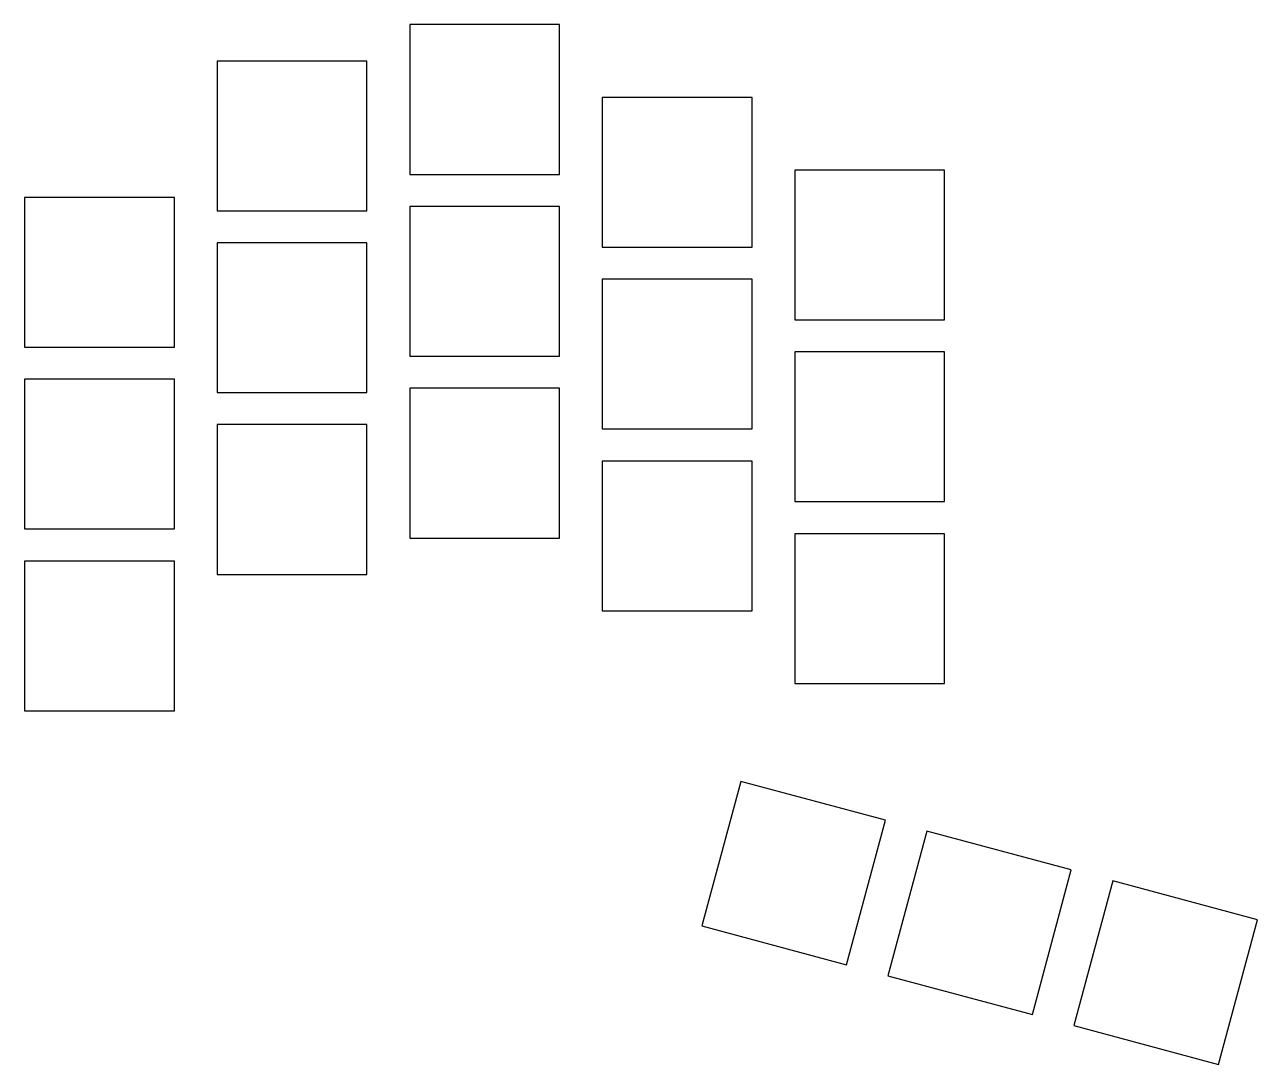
# Model space of a CAD drawing. Header units: millimetres. Extents: x 11 to 126, y -40 to 57.
import ezdxf

# ---------------------------------------------------------------- set-up
doc = ezdxf.new("R2010")
doc.units = ezdxf.units.MM

msp = doc.modelspace()

# ---------------------------------------------------------------- linework, layer by layer
for p, q in [((61, 57.15), (47, 57.15)), ((47, 57.15), (47, 43.15)), ((61, 43.15), (61, 57.15)), ((43, 53.75), (29, 53.75)), ((29, 53.75), (29, 39.75)), ((43, 39.75), (43, 53.75)), ((79, 50.35), (65, 50.35)), ((65, 50.35), (65, 36.35)), ((79, 36.35), (79, 50.35)), ((47, 43.15), (61, 43.15)), ((97, 43.55), (83, 43.55)), ((83, 43.55), (83, 29.55)), ((97, 29.55), (97, 43.55)), ((25, 41), (11, 41)), ((11, 41), (11, 27)), ((25, 27), (25, 41)), ((29, 39.75), (43, 39.75)), ((61, 40.15), (47, 40.15)), ((47, 40.15), (47, 26.15)), ((61, 26.15), (61, 40.15)), ((43, 36.75), (29, 36.75)), ((29, 36.75), (29, 22.75)), ((43, 22.75), (43, 36.75)), ((65, 36.35), (79, 36.35)), ((79, 33.35), (65, 33.35)), ((65, 33.35), (65, 19.35)), ((79, 19.35), (79, 33.35)), ((83, 29.55), (97, 29.55)), ((11, 27), (25, 27)), ((97, 26.55), (83, 26.55)), ((83, 26.55), (83, 12.55)), ((97, 12.55), (97, 26.55)), ((47, 26.15), (61, 26.15)), ((25, 24), (11, 24)), ((11, 24), (11, 10)), ((25, 10), (25, 24)), ((61, 23.15), (47, 23.15)), ((47, 23.15), (47, 9.15)), ((61, 9.15), (61, 23.15)), ((29, 22.75), (43, 22.75)), ((43, 19.75), (29, 19.75)), ((29, 19.75), (29, 5.75)), ((43, 5.75), (43, 19.75)), ((65, 19.35), (79, 19.35)), ((79, 16.35), (65, 16.35)), ((65, 16.35), (65, 2.35)), ((79, 2.35), (79, 16.35)), ((83, 12.55), (97, 12.55)), ((11, 10), (25, 10)), ((97, 9.55), (83, 9.55)), ((83, 9.55), (83, -4.45)), ((97, -4.45), (97, 9.55)), ((47, 9.15), (61, 9.15)), ((25, 7), (11, 7)), ((11, 7), (11, -7)), ((25, -7), (25, 7)), ((29, 5.75), (43, 5.75)), ((65, 2.35), (79, 2.35)), ((83, -4.45), (97, -4.45)), ((11, -7), (25, -7)), ((77.94, -13.6), (74.32, -27.12)), ((91.47, -17.22), (77.94, -13.6)), ((87.84, -30.74), (91.47, -17.22)), ((95.33, -18.25), (91.71, -31.78)), ((108.85, -21.88), (95.33, -18.25)), ((105.23, -35.4), (108.85, -21.88)), ((112.72, -22.91), (109.09, -36.44)), ((126.24, -26.54), (112.72, -22.91)), ((74.32, -27.12), (87.84, -30.74)), ((122.62, -40.06), (126.24, -26.54)), ((91.71, -31.78), (105.23, -35.4)), ((109.09, -36.44), (122.62, -40.06))]:
    msp.add_line(p, q)

doc.saveas('drawing.dxf')
